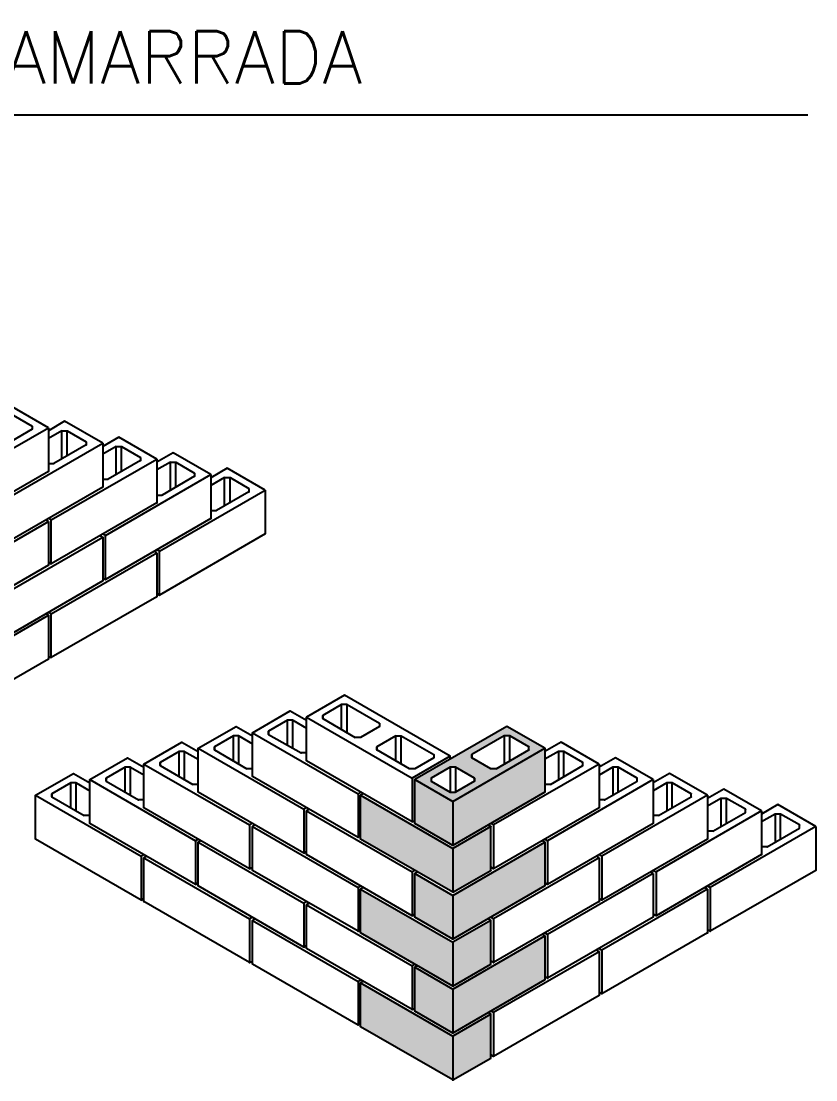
# Model space of a CAD drawing. Extents: x -14651 to 4582, y -13717 to -1290.
# Drawn here: x -14404.5 to -14100.9, y -1696 to -1291.5 of the extents above; entities that cross this region are included whole.
import ezdxf

# ---------------------------------------------------------------- set-up
doc = ezdxf.new("R2010")
doc.units = 0
doc.header["$LTSCALE"] = 25
for name, color, linetype in [('248', 100, 'Continuous'), ('BLOCOS', 2, 'Continuous'), ('Pena_4', 4, 'Continuous'), ('TEXTO', 3, 'Continuous')]:
    doc.layers.add(name, color=color, linetype=linetype)
doc.styles.add('Texto3', font='romans.shx', dxfattribs={"height": 20})

# ---------------------------------------------------------------- blocks, each defined once
blk = doc.blocks.new('A$C6FBD5A6D')
at = {"layer": 'BLOCOS', "color": 0}
for p, q in [((256.81, 216.38), (256.81, 216.38)), ((262.03, 215.19), (262.03, 215.19)), ((277.53, 210.44), (277.53, 210.44)), ((282.75, 209.26), (282.75, 209.26)), ((298.26, 204.43), (298.26, 204.43)), ((303.48, 203.24), (303.48, 203.24)), ((318.91, 198.5), (318.91, 198.5)), ((324.13, 197.31), (324.13, 197.31)), ((256.81, 180.54), (256.81, 180.54)), ((298.18, 168.59), (298.18, 168.59)), ((256.81, 144.7), (256.81, 144.7))]:
    blk.add_line(p, q, dxfattribs=at)
for points in [[(256.81, 216.38), (242.33, 224.76), (242.33, 224.76), (236.08, 221.12), (236.08, 221.12)], [(243.36, 211.63), (243.36, 221.2), (243.36, 221.2), (250.56, 217.01)], [(277.53, 210.44), (262.98, 218.83), (262.98, 218.83), (256.81, 215.19), (256.81, 215.19)], [(262.9, 218.83), (263.06, 218.83), (263.06, 218.83)], [(250.56, 215.82), (238.13, 208.62), (238.13, 208.62)], [(250.48, 217.01), (250.63, 217.01), (250.63, 217.01)], [(250.48, 215.82), (250.63, 215.82), (250.63, 215.82)], [(250.56, 217.01), (250.56, 217.01)], [(250.56, 217.01), (250.56, 215.82), (250.56, 215.82)], [(256.73, 216.38), (256.88, 216.38), (256.88, 216.38)], [(261.95, 215.19), (256.81, 212.26), (256.81, 212.26)], [(261.87, 215.19), (264.08, 215.19)], [(261.95, 204.43), (261.95, 204.43), (261.95, 215.19), (261.95, 215.19)], [(264, 205.62), (264, 215.19), (264, 215.19), (271.28, 211)], [(264.08, 215.19), (264.08, 215.19)], [(271.2, 211), (271.36, 211), (271.36, 211)], [(271.28, 211), (271.28, 211)], [(271.28, 211), (271.28, 209.81), (271.28, 209.81)], [(277.45, 210.44), (277.61, 210.44), (277.61, 210.44)], [(298.26, 204.43), (283.7, 212.82), (283.7, 212.82), (277.53, 209.26), (277.53, 209.26)], [(283.63, 212.82), (283.78, 212.82), (283.78, 212.82)], [(271.28, 209.81), (258.86, 202.69), (258.86, 202.69)], [(271.2, 209.81), (271.36, 209.81), (271.36, 209.81)], [(282.68, 209.26), (277.53, 206.25), (277.53, 206.25)], [(282.6, 209.26), (284.81, 209.26)], [(282.68, 198.42), (282.68, 198.42), (282.68, 209.26), (282.68, 209.26)], [(284.73, 199.61), (284.73, 209.26), (284.73, 209.26), (292.01, 205.06)], [(284.81, 209.26), (284.81, 209.26)], [(318.91, 198.5), (304.43, 206.8), (304.43, 206.8), (298.26, 203.24), (298.26, 203.24)], [(304.35, 206.8), (304.51, 206.8), (304.51, 206.8)], [(256.81, 202.69), (258.94, 202.69)], [(256.88, 202.69), (256.88, 202.69)], [(258.94, 202.69), (258.94, 202.69)], [(292.01, 203.88), (279.59, 196.68), (279.59, 196.68)], [(291.93, 205.06), (292.09, 205.06), (292.09, 205.06)], [(291.93, 203.88), (292.09, 203.88), (292.09, 203.88)], [(292.01, 205.06), (292.01, 205.06)], [(292.01, 205.06), (292.01, 203.88), (292.01, 203.88)], [(298.18, 204.43), (298.34, 204.43), (298.34, 204.43)], [(303.4, 203.24), (298.26, 200.24), (298.26, 200.24)], [(303.32, 203.24), (305.54, 203.24)], [(303.4, 192.49), (303.4, 192.49), (303.4, 203.24), (303.4, 203.24)], [(305.46, 193.67), (305.46, 203.24), (305.46, 203.24), (312.66, 199.05)], [(305.54, 203.24), (305.54, 203.24)], [(256.73, 199.68), (256.88, 199.68), (256.88, 199.68)], [(312.58, 199.05), (312.74, 199.05), (312.74, 199.05)], [(312.66, 199.05), (312.66, 199.05)], [(312.66, 199.05), (312.66, 197.87), (312.66, 197.87)], [(318.83, 198.5), (318.99, 198.5), (318.99, 198.5)], [(339.64, 192.49), (325.08, 200.87), (325.08, 200.87), (318.91, 197.23), (318.91, 197.23)], [(325, 200.87), (325.16, 200.87), (325.16, 200.87)], [(277.53, 196.68), (279.67, 196.68)], [(277.61, 196.68), (277.61, 196.68)], [(279.67, 196.68), (279.67, 196.68)], [(312.66, 197.87), (300.24, 190.67), (300.24, 190.67)], [(312.58, 197.87), (312.74, 197.87), (312.74, 197.87)], [(324.05, 197.31), (318.91, 194.3), (318.91, 194.3)], [(323.97, 197.31), (326.27, 197.31)], [(324.05, 186.47), (324.05, 186.47), (324.05, 197.31), (324.05, 197.31)], [(326.19, 187.74), (326.19, 197.31), (326.19, 197.31), (333.39, 193.12)], [(326.27, 197.31), (326.27, 197.31)], [(277.45, 193.67), (277.61, 193.67), (277.61, 193.67)], [(298.26, 190.67), (300.32, 190.67)], [(300.32, 190.67), (300.32, 190.67)], [(333.39, 191.93), (320.97, 184.73), (320.97, 184.73)], [(333.31, 193.12), (333.47, 193.12), (333.47, 193.12)], [(333.31, 191.93), (333.47, 191.93), (333.47, 191.93)], [(333.39, 193.12), (333.39, 193.12)], [(333.39, 193.12), (333.39, 191.93), (333.39, 191.93)], [(339.56, 192.49), (339.64, 192.49), (339.64, 192.49)], [(298.18, 187.74), (298.34, 187.74), (298.34, 187.74)], [(318.91, 184.73), (321.05, 184.73)], [(318.99, 184.73), (318.99, 184.73)], [(321.05, 184.73), (321.05, 184.73)], [(256.81, 180.54), (255.78, 181.17), (255.78, 181.17)], [(256.73, 180.54), (256.88, 180.54), (256.88, 180.54)], [(257.83, 181.17), (256.81, 181.73), (256.81, 181.73)], [(257.75, 181.17), (257.91, 181.17), (257.91, 181.17)], [(318.83, 181.73), (318.99, 181.73), (318.99, 181.73)], [(276.5, 175.16), (277.53, 174.53), (277.53, 174.53), (277.53, 157.83), (277.53, 157.83), (237.11, 134.49), (237.11, 134.49), (237.11, 151.27), (237.11, 151.27), (277.53, 174.53)], [(277.45, 174.53), (277.61, 174.53), (277.61, 174.53)], [(278.56, 175.16), (277.53, 175.71), (277.53, 175.71)], [(278.48, 175.16), (278.64, 175.16), (278.64, 175.16)], [(339.56, 175.79), (339.64, 175.79), (339.64, 175.79)], [(298.18, 168.59), (297.23, 169.15), (297.23, 169.15)], [(298.1, 168.59), (298.26, 168.59), (298.26, 168.59)], [(299.21, 169.15), (298.26, 169.7), (298.26, 169.7)], [(299.13, 169.15), (299.29, 169.15), (299.29, 169.15)], [(256.73, 163.85), (256.88, 163.85), (256.88, 163.85)], [(256.81, 164.95), (257.83, 164.4)], [(257.75, 164.4), (257.91, 164.4), (257.91, 164.4)], [(277.45, 157.83), (277.61, 157.83), (277.61, 157.83)], [(277.53, 158.94), (278.56, 158.39)], [(278.48, 158.39), (278.64, 158.39), (278.64, 158.39)], [(298.1, 151.82), (298.26, 151.82), (298.26, 151.82)], [(298.18, 153.01), (299.21, 152.45)], [(299.13, 152.45), (299.29, 152.45), (299.29, 152.45)], [(257.83, 145.25), (256.88, 145.89), (256.88, 145.89)], [(256.81, 144.7), (255.78, 145.25), (255.78, 145.25)], [(256.73, 144.7), (256.88, 144.7), (256.88, 144.7)], [(257.75, 145.25), (257.91, 145.25), (257.91, 145.25)], [(256.73, 127.93), (256.88, 127.93), (256.88, 127.93)], [(256.81, 129.11), (257.83, 128.56)], [(257.75, 128.56), (257.91, 128.56), (257.91, 128.56)]]:
    blk.add_lwpolyline(points, dxfattribs=at)
for points in [[(256.81, 216.38), (256.81, 199.68), (256.81, 199.68), (216.38, 176.35), (216.38, 176.35), (216.38, 193.12), (216.38, 193.12)], [(277.53, 210.44), (277.53, 193.67), (277.53, 193.67), (237.11, 170.41), (237.11, 170.41), (237.11, 187.11), (237.11, 187.11)], [(298.26, 204.43), (298.26, 187.74), (298.26, 187.74), (257.83, 164.4), (257.83, 164.4), (257.83, 181.17), (257.83, 181.17)], [(318.91, 198.5), (318.91, 181.73), (318.91, 181.73), (278.56, 158.39), (278.56, 158.39), (278.56, 175.16), (278.56, 175.16)], [(339.64, 192.49), (339.64, 175.79), (299.21, 152.45), (299.21, 152.45), (299.21, 169.15), (299.21, 169.15)], [(256.81, 180.54), (256.81, 163.85), (256.81, 163.85), (216.46, 140.51), (216.46, 140.51), (216.46, 157.28), (216.46, 157.28)], [(298.18, 168.59), (298.18, 151.82), (298.18, 151.82), (257.83, 128.56), (257.83, 128.56), (257.83, 145.25), (257.83, 145.25)], [(256.81, 144.7), (256.81, 127.93), (256.81, 127.93), (216.38, 104.59), (216.38, 104.59), (216.38, 121.36), (216.38, 121.36)]]:
    blk.add_lwpolyline(points, close=True, dxfattribs=at)
blk = doc.blocks.new('A$C68081D92')
at = {"layer": '248'}
h = blk.add_hatch(color=256, dxfattribs=at)
h.paths.add_polyline_path([(194.65, 109.95), (194.65, 126.71), (159.41, 106.35), (159.41, 89.6)])
h.paths.add_polyline_path([(159.41, 106.35), (144.95, 114.73), (144.95, 114.67), (144.95, 97.98), (159.41, 89.6), (159.41, 89.66)])
h.paths.add_polyline_path([(194.65, 126.71), (180.13, 135.02), (144.95, 114.73), (159.41, 106.35)])
h.paths.add_polyline_path([(166.67, 123.11), (166.67, 124.29), (179.08, 131.48), (181.19, 131.48), (188.45, 127.26), (188.45, 126.09), (175.97, 118.89), (173.93, 118.89)], flags=16)
h.paths.add_polyline_path([(167.72, 115.35), (167.72, 115.29), (167.72, 114.11), (160.46, 109.95), (158.41, 109.95), (151.15, 114.11), (151.15, 115.35), (158.41, 119.51), (160.46, 119.51)], flags=16)
h = blk.add_hatch(color=256, dxfattribs=at)
h.paths.add_polyline_path([(173.93, 96.8), (159.41, 88.42), (159.41, 71.67), (173.93, 80.04), (173.93, 80.11)])
h.paths.add_polyline_path([(159.41, 88.42), (124.22, 108.77), (124.22, 108.71), (124.22, 92.02), (159.41, 71.67)])
h = blk.add_hatch(color=256, dxfattribs=at)
h.paths.add_polyline_path([(194.65, 74.09), (194.65, 90.84), (159.41, 70.49), (159.41, 53.74)])
h.paths.add_polyline_path([(159.41, 70.49), (144.95, 78.87), (144.95, 78.8), (144.95, 62.11), (159.41, 53.74)])
h = blk.add_hatch(color=256, dxfattribs=at)
h.paths.add_polyline_path([(173.93, 60.93), (159.41, 52.56), (159.41, 35.8), (173.93, 44.18)])
h.paths.add_polyline_path([(159.41, 52.56), (124.22, 72.91), (124.22, 72.85), (124.22, 56.16), (159.41, 35.8), (159.41, 35.86)])
h = blk.add_hatch(color=256, dxfattribs=at)
h.paths.add_polyline_path([(159.41, 34.62), (159.41, 17.87), (194.65, 38.22), (194.65, 54.98)])
h.paths.add_polyline_path([(159.41, 34.62), (144.95, 43), (144.95, 26.25), (159.41, 17.87)])
h = blk.add_hatch(color=256, dxfattribs=at)
h.paths.add_polyline_path([(173.93, 25.07), (159.41, 16.69), (159.41, 0), (173.93, 8.31)])
h.paths.add_polyline_path([(159.41, 16.69), (124.22, 37.04), (124.22, 36.98), (124.22, 20.29), (159.41, 0)])
at = {"layer": 'BLOCOS', "color": 0}
for points in [[(118.02, 147), (103.56, 138.62), (103.56, 138.62), (103.56, 138.62)], [(117.77, 147), (118.33, 147), (118.33, 147), (118.33, 147)], [(158.41, 122.49), (158.41, 123.67), (158.41, 123.67), (118.02, 147), (118.02, 147), (118.02, 147)], [(116.96, 143.4), (109.77, 139.24), (109.77, 139.24), (109.77, 138.06), (109.77, 138.06), (122.18, 130.86), (122.18, 130.86), (122.18, 130.86)], [(116.96, 143.46), (116.96, 143.4), (116.96, 143.4), (116.96, 143.4)], [(116.96, 133.84), (116.96, 143.4), (116.96, 143.4), (116.96, 143.4)], [(119.07, 132.66), (119.07, 143.4), (119.07, 143.4), (116.96, 143.4), (116.96, 143.4), (116.96, 143.4)], [(119.07, 143.46), (119.07, 143.4), (119.07, 143.4), (119.07, 143.4)], [(119.07, 143.4), (131.48, 136.26), (131.48, 136.26), (131.48, 136.26)], [(82.84, 132.66), (97.29, 141.04), (97.29, 141.04), (103.56, 137.44), (103.56, 137.44), (103.56, 137.44)], [(97.29, 141.04), (97.29, 140.98), (97.29, 140.98), (97.29, 140.98)], [(103.56, 138.68), (103.56, 138.62), (103.56, 138.62), (103.56, 138.62)], [(158.41, 123.67), (143.89, 115.35), (143.89, 115.35), (143.89, 98.6), (143.89, 98.6), (103.56, 121.87), (103.56, 121.87), (103.56, 138.62), (103.56, 138.62), (143.89, 115.35), (143.89, 115.35), (143.89, 115.35)], [(109.77, 138.06), (109.77, 139.24), (109.77, 139.24), (109.77, 139.24)], [(109.77, 139.24), (109.77, 139.18), (109.77, 139.18), (109.77, 139.18)], [(109.77, 138.06), (109.77, 138), (109.77, 138), (109.77, 138)], [(62.11, 126.71), (76.63, 135.02), (76.63, 135.02), (82.84, 131.42), (82.84, 131.42), (82.84, 131.42)], [(76.63, 135.08), (76.63, 135.02), (76.63, 135.02), (76.63, 135.02)], [(96.3, 137.44), (89.04, 133.22), (89.04, 133.22), (89.04, 132.04), (89.04, 132.04), (101.45, 124.91), (101.45, 124.91), (101.45, 124.91)], [(96.3, 127.89), (96.3, 137.44), (96.3, 137.44), (96.3, 137.44)], [(98.35, 126.64), (98.35, 137.44), (98.35, 137.44), (96.3, 137.44), (96.3, 137.44), (96.3, 137.44)], [(96.3, 137.44), (96.3, 137.38), (96.3, 137.38), (96.3, 137.38)], [(98.35, 137.44), (103.56, 134.4), (103.56, 134.4), (103.56, 134.4)], [(98.35, 137.44), (98.35, 137.38), (98.35, 137.38), (98.35, 137.38)], [(131.48, 135.02), (124.22, 130.86), (124.22, 130.86), (122.18, 130.86), (122.18, 130.86), (122.18, 130.86)], [(131.48, 136.26), (131.48, 135.02), (131.48, 135.02), (131.48, 135.02)], [(131.48, 136.26), (131.48, 135.02), (131.48, 135.02), (131.48, 135.02)], [(131.48, 136.26), (131.48, 136.2), (131.48, 136.2), (131.48, 136.2)], [(131.48, 135.08), (131.48, 135.02), (131.48, 135.02), (131.48, 135.02)], [(159.41, 106.35), (194.65, 126.71), (194.65, 126.71), (180.13, 135.02), (180.13, 135.02), (144.95, 114.73), (144.95, 114.73), (144.95, 114.73)], [(180.13, 135.08), (180.13, 135.02), (180.13, 135.02), (180.13, 135.02)], [(75.58, 131.48), (68.32, 127.26), (68.32, 127.26), (68.32, 126.09), (68.32, 126.09), (80.73, 118.89), (80.73, 118.89), (80.73, 118.89)], [(75.58, 121.87), (75.58, 131.48), (75.58, 131.48), (75.58, 131.48)], [(77.62, 120.69), (77.62, 131.48), (77.62, 131.48), (75.58, 131.48), (75.58, 131.48), (75.58, 131.48)], [(75.58, 131.48), (75.58, 131.42), (75.58, 131.42), (75.58, 131.42)], [(77.62, 131.48), (82.84, 128.44), (82.84, 128.44), (82.84, 128.44)], [(77.62, 131.48), (77.62, 131.42), (77.62, 131.42), (77.62, 131.42)], [(82.84, 115.91), (82.84, 132.66), (82.84, 132.66), (123.23, 109.33), (123.23, 109.33), (123.23, 92.58), (123.23, 92.58), (82.84, 115.91), (82.84, 115.91), (82.84, 115.91)], [(82.84, 132.66), (82.84, 132.6), (82.84, 132.6), (82.84, 132.6)], [(89.04, 133.28), (89.04, 133.22), (89.04, 133.22), (89.04, 133.22)], [(89.04, 132.04), (89.04, 133.22), (89.04, 133.22), (89.04, 133.22)], [(89.04, 132.1), (89.04, 132.04), (89.04, 132.04), (89.04, 132.04)], [(122.18, 130.86), (122.18, 130.8), (122.18, 130.8), (122.18, 130.8)], [(124.22, 130.86), (124.22, 130.8), (124.22, 130.8), (124.22, 130.8)], [(137.69, 131.48), (130.43, 127.26), (130.43, 127.26), (130.43, 126.09), (130.43, 126.09), (130.43, 126.09)], [(137.69, 121.87), (137.69, 131.48), (137.69, 131.48), (137.69, 131.48)], [(137.69, 131.48), (139.74, 131.48), (139.74, 131.48), (139.74, 131.48)], [(137.69, 131.48), (137.69, 131.42), (137.69, 131.42), (137.69, 131.42)], [(139.74, 120.69), (139.74, 131.48), (139.74, 131.48), (152.21, 124.29), (152.21, 124.29), (152.21, 123.11), (152.21, 123.11), (152.21, 123.11)], [(139.74, 131.48), (139.74, 131.42), (139.74, 131.42), (139.74, 131.42)], [(179.08, 131.48), (166.67, 124.29), (166.67, 124.29), (166.67, 123.11), (166.67, 123.11), (166.67, 123.11)], [(181.19, 121.87), (181.19, 131.48), (181.19, 131.48), (179.08, 131.48), (179.08, 131.48), (179.08, 120.69), (179.08, 120.69), (179.08, 120.69)], [(179.08, 131.48), (179.08, 131.42), (179.08, 131.42), (179.08, 131.42)], [(188.45, 126.09), (188.45, 127.26), (188.45, 127.26), (181.19, 131.48), (181.19, 131.48), (181.19, 131.48)], [(181.19, 131.48), (181.19, 131.42), (181.19, 131.42), (181.19, 131.42)], [(41.39, 120.69), (55.91, 129.06), (55.91, 129.06), (62.11, 125.47), (62.11, 125.47), (62.11, 125.47)], [(54.85, 125.47), (47.65, 121.31), (47.65, 121.31), (47.65, 120.13), (47.65, 120.13), (60.06, 112.93), (60.06, 112.93), (60.06, 112.93)], [(54.85, 125.53), (54.85, 125.47), (54.85, 125.47), (54.85, 125.47)], [(54.85, 115.91), (54.85, 125.47), (54.85, 125.47), (54.85, 125.47)], [(56.96, 114.73), (56.96, 125.47), (56.96, 125.47), (54.85, 125.47), (54.85, 125.47), (54.85, 125.47)], [(55.91, 129.13), (55.91, 129.06), (55.91, 129.06), (55.91, 129.06)], [(56.96, 125.53), (56.96, 125.47), (56.96, 125.47), (56.96, 125.47)], [(56.96, 125.47), (62.11, 122.49), (62.11, 122.49), (62.11, 122.49)], [(62.11, 109.95), (62.11, 126.71), (62.11, 126.71), (102.51, 103.38), (102.51, 103.38), (102.51, 86.62), (102.51, 86.62), (62.11, 109.95), (62.11, 109.95), (62.11, 109.95)], [(62.11, 126.71), (62.11, 126.64), (62.11, 126.64), (62.11, 126.64)], [(68.32, 127.33), (68.32, 127.26), (68.32, 127.26), (68.32, 127.26)], [(68.32, 126.09), (68.32, 127.26), (68.32, 127.26), (68.32, 127.26)], [(68.32, 126.09), (68.32, 126.02), (68.32, 126.02), (68.32, 126.02)], [(130.43, 127.33), (130.43, 127.26), (130.43, 127.26), (130.43, 127.26)], [(152.21, 123.11), (144.95, 118.89), (144.95, 118.89), (142.9, 118.89), (142.9, 118.89), (130.43, 126.09), (130.43, 126.09), (130.43, 127.26), (130.43, 127.26), (130.43, 127.26)], [(130.43, 126.09), (130.43, 126.02), (130.43, 126.02), (130.43, 126.02)], [(194.65, 126.71), (194.65, 109.95), (194.65, 109.95), (159.41, 89.6), (159.41, 89.6), (159.41, 89.6)], [(175.97, 118.89), (188.45, 126.09), (188.45, 126.09), (188.45, 127.26), (188.45, 127.26), (188.45, 127.26)], [(188.45, 127.33), (188.45, 127.26), (188.45, 127.26), (188.45, 127.26)], [(188.45, 126.09), (188.45, 126.02), (188.45, 126.02), (188.45, 126.02)], [(215.31, 120.69), (200.86, 129.06), (200.86, 129.06), (194.65, 125.47), (194.65, 125.47), (194.65, 125.47)], [(194.65, 126.71), (194.65, 126.64), (194.65, 126.64), (194.65, 126.64)], [(199.8, 125.47), (194.65, 122.49), (194.65, 122.49), (194.65, 122.49)], [(201.91, 115.91), (201.91, 125.47), (201.91, 125.47), (199.8, 125.47), (199.8, 125.47), (199.8, 114.73), (199.8, 114.73), (199.8, 114.73)], [(209.11, 120.13), (209.11, 121.31), (209.11, 121.31), (201.91, 125.47), (201.91, 125.47), (201.91, 125.47)], [(20.72, 114.73), (35.18, 123.11), (35.18, 123.11), (41.39, 119.51), (41.39, 119.51), (41.39, 119.51)], [(35.18, 123.11), (35.18, 123.05), (35.18, 123.05), (35.18, 123.05)], [(103.56, 124.91), (101.45, 124.91), (101.45, 124.91), (101.45, 124.91)], [(101.45, 124.91), (101.45, 124.84), (101.45, 124.84), (101.45, 124.84)], [(103.56, 121.93), (103.56, 121.87), (103.56, 121.87), (103.56, 121.87)], [(152.21, 124.35), (152.21, 124.29), (152.21, 124.29), (152.21, 124.29)], [(152.21, 124.29), (152.21, 123.11), (152.21, 123.11), (152.21, 123.11)], [(152.21, 123.11), (152.21, 123.05), (152.21, 123.05), (152.21, 123.05)], [(158.41, 123.73), (158.41, 123.67), (158.41, 123.67), (158.41, 123.67)], [(166.67, 123.11), (166.67, 124.29), (166.67, 124.29), (166.67, 124.29)], [(173.93, 118.89), (166.67, 123.11), (166.67, 123.11), (166.67, 123.11)], [(166.67, 123.11), (166.67, 123.05), (166.67, 123.05), (166.67, 123.05)], [(236.04, 114.73), (221.58, 123.11), (221.58, 123.11), (215.31, 119.51), (215.31, 119.51), (215.31, 119.51)], [(34.19, 119.51), (26.93, 115.35), (26.93, 115.35), (26.93, 114.11), (26.93, 114.11), (39.34, 106.97), (39.34, 106.97), (39.34, 106.97)], [(34.19, 109.95), (34.19, 119.51), (34.19, 119.51), (34.19, 119.51)], [(36.24, 108.71), (36.24, 119.51), (36.24, 119.51), (34.19, 119.51), (34.19, 119.51), (34.19, 119.51)], [(34.19, 119.51), (34.19, 119.45), (34.19, 119.45), (34.19, 119.45)], [(36.24, 119.51), (41.39, 116.53), (41.39, 116.53), (41.39, 116.53)], [(36.24, 119.51), (36.24, 119.45), (36.24, 119.45), (36.24, 119.45)], [(41.39, 120.75), (41.39, 120.69), (41.39, 120.69), (41.39, 120.69)], [(41.39, 104), (41.39, 120.69), (41.39, 120.69), (81.78, 97.42), (81.78, 97.42), (81.78, 80.67), (81.78, 80.67), (41.39, 104), (41.39, 104), (41.39, 104)], [(47.65, 120.13), (47.65, 121.31), (47.65, 121.31), (47.65, 121.31)], [(47.65, 121.31), (47.65, 121.25), (47.65, 121.25), (47.65, 121.25)], [(47.65, 120.13), (47.65, 120.07), (47.65, 120.07), (47.65, 120.07)], [(80.73, 118.95), (80.73, 118.89), (80.73, 118.89), (80.73, 118.89)], [(82.84, 118.89), (80.73, 118.89), (80.73, 118.89), (80.73, 118.89)], [(142.9, 118.95), (142.9, 118.89), (142.9, 118.89), (142.9, 118.89)], [(144.95, 118.95), (144.95, 118.89), (144.95, 118.89), (144.95, 118.89)], [(158.41, 119.51), (151.15, 115.35), (151.15, 115.35), (151.15, 114.11), (151.15, 114.11), (151.15, 114.11)], [(160.46, 119.51), (158.41, 119.51), (158.41, 119.51), (158.41, 109.95), (158.41, 109.95), (158.41, 109.95)], [(167.72, 114.11), (167.72, 115.35), (167.72, 115.35), (160.46, 119.51), (160.46, 119.51), (160.46, 109.95), (160.46, 109.95), (160.46, 109.95)], [(175.97, 118.89), (173.93, 118.89), (173.93, 118.89), (173.93, 118.89)], [(215.31, 120.69), (215.31, 104), (215.31, 104), (174.98, 80.67), (174.98, 80.67), (174.98, 80.67)], [(215.31, 120.69), (174.98, 97.42), (174.98, 97.42), (174.98, 97.42)], [(175.97, 118.95), (175.97, 118.89), (175.97, 118.89), (175.97, 118.89)], [(196.7, 112.93), (209.11, 120.13), (209.11, 120.13), (209.11, 121.31), (209.11, 121.31), (209.11, 121.31)], [(220.53, 119.51), (215.31, 116.47), (215.31, 116.47), (215.31, 116.47)], [(222.57, 109.95), (222.57, 119.51), (222.57, 119.51), (220.53, 119.51), (220.53, 119.51), (220.53, 108.71), (220.53, 108.71), (220.53, 108.71)], [(220.53, 119.51), (220.53, 119.45), (220.53, 119.45), (220.53, 119.45)], [(229.83, 114.11), (229.83, 115.35), (229.83, 115.35), (222.57, 119.51), (222.57, 119.51), (222.57, 119.51)], [(222.57, 119.51), (222.57, 119.45), (222.57, 119.45), (222.57, 119.45)], [(0, 108.77), (14.52, 117.09), (14.52, 117.09), (20.72, 113.49), (20.72, 113.49), (20.72, 113.49)], [(13.46, 113.55), (6.21, 109.33), (6.21, 109.33), (6.21, 108.15), (6.21, 108.15), (18.62, 100.96), (18.62, 100.96), (18.62, 100.96)], [(13.46, 103.93), (13.46, 113.55), (13.46, 113.55), (13.46, 113.55)], [(15.51, 102.76), (15.51, 113.55), (15.51, 113.55), (13.46, 113.55), (13.46, 113.55), (13.46, 113.55)], [(13.46, 113.55), (13.46, 113.49), (13.46, 113.49), (13.46, 113.49)], [(15.51, 113.55), (20.72, 110.51), (20.72, 110.51), (20.72, 110.51)], [(15.51, 113.55), (15.51, 113.49), (15.51, 113.49), (15.51, 113.49)], [(62.11, 92.02), (61.06, 91.4), (61.06, 91.4), (61.06, 74.71), (61.06, 74.71), (20.72, 97.98), (20.72, 97.98), (20.72, 114.73), (20.72, 114.73), (61.06, 91.4), (61.06, 91.4), (61.06, 91.4)], [(20.72, 114.73), (20.72, 114.67), (20.72, 114.67), (20.72, 114.67)], [(26.93, 114.11), (26.93, 115.35), (26.93, 115.35), (26.93, 115.35)], [(26.93, 115.35), (26.93, 115.29), (26.93, 115.29), (26.93, 115.29)], [(26.93, 114.17), (26.93, 114.11), (26.93, 114.11), (26.93, 114.11)], [(82.84, 115.97), (82.84, 115.91), (82.84, 115.91), (82.84, 115.91)], [(143.89, 115.35), (143.89, 115.29), (143.89, 115.29), (143.89, 115.29)], [(144.95, 97.98), (144.95, 114.73), (144.95, 114.73), (159.41, 106.35), (159.41, 106.35), (159.41, 89.6), (159.41, 89.6), (144.95, 97.98), (144.95, 97.98), (144.95, 97.98)], [(144.95, 114.73), (144.95, 114.67), (144.95, 114.67), (144.95, 114.67)], [(151.15, 114.11), (158.41, 109.95), (158.41, 109.95), (160.46, 109.95), (160.46, 109.95), (160.46, 109.95)], [(167.72, 114.11), (160.46, 109.95), (160.46, 109.95), (160.46, 109.95)], [(167.72, 115.35), (167.72, 114.11), (167.72, 114.11), (167.72, 114.11)], [(167.72, 115.35), (167.72, 115.29), (167.72, 115.29), (167.72, 115.29)], [(167.72, 114.17), (167.72, 114.11), (167.72, 114.11), (167.72, 114.11)], [(236.04, 114.73), (236.04, 97.98), (236.04, 97.98), (195.64, 74.71), (195.64, 74.71), (195.64, 74.71)], [(236.04, 114.73), (195.64, 91.4), (195.64, 91.4), (195.64, 91.4)], [(217.42, 106.97), (229.83, 114.11), (229.83, 114.11), (229.83, 115.35), (229.83, 115.35), (229.83, 115.35)], [(229.83, 115.35), (229.83, 115.29), (229.83, 115.29), (229.83, 115.29)], [(229.83, 114.17), (229.83, 114.11), (229.83, 114.11), (229.83, 114.11)], [(256.76, 108.77), (242.24, 117.09), (242.24, 117.09), (236.04, 113.49), (236.04, 113.49), (236.04, 113.49)], [(236.04, 114.73), (236.04, 114.67), (236.04, 114.67), (236.04, 114.67)], [(241.25, 113.55), (236.04, 110.51), (236.04, 110.51), (236.04, 110.51)], [(243.3, 103.93), (243.3, 113.55), (243.3, 113.55), (241.25, 113.55), (241.25, 113.55), (241.25, 102.76), (241.25, 102.76), (241.25, 102.76)], [(241.25, 113.55), (241.25, 113.49), (241.25, 113.49), (241.25, 113.49)], [(250.56, 108.15), (250.56, 109.33), (250.56, 109.33), (243.3, 113.55), (243.3, 113.55), (243.3, 113.55)], [(243.3, 113.55), (243.3, 113.49), (243.3, 113.49), (243.3, 113.49)], [(6.21, 109.39), (6.21, 109.33), (6.21, 109.33), (6.21, 109.33)], [(6.21, 108.15), (6.21, 109.33), (6.21, 109.33), (6.21, 109.33)], [(62.11, 112.93), (60.06, 112.93), (60.06, 112.93), (60.06, 112.93)], [(60.06, 112.93), (60.06, 112.87), (60.06, 112.87), (60.06, 112.87)], [(62.11, 109.95), (62.11, 109.89), (62.11, 109.89), (62.11, 109.89)], [(124.22, 109.95), (123.23, 109.33), (123.23, 109.33), (123.23, 109.33)], [(123.23, 109.39), (123.23, 109.33), (123.23, 109.33), (123.23, 109.33)], [(125.22, 109.33), (124.22, 108.77), (124.22, 108.77), (124.22, 108.77)], [(196.7, 112.93), (194.65, 112.93), (194.65, 112.93), (194.65, 112.93)], [(194.65, 109.95), (194.65, 109.89), (194.65, 109.89), (194.65, 109.89)], [(196.7, 112.93), (196.7, 112.87), (196.7, 112.87), (196.7, 112.87)], [(238.09, 100.96), (250.56, 108.15), (250.56, 108.15), (250.56, 109.33), (250.56, 109.33), (250.56, 109.33)], [(250.56, 109.39), (250.56, 109.33), (250.56, 109.33), (250.56, 109.33)], [(277.43, 102.76), (262.97, 111.13), (262.97, 111.13), (256.76, 107.53), (256.76, 107.53), (256.76, 107.53)], [(41.39, 86), (40.39, 85.44), (40.39, 85.44), (40.39, 68.69), (40.39, 68.69), (0, 92.02), (0, 92.02), (0, 108.77), (0, 108.77), (40.39, 85.44), (40.39, 85.44), (40.39, 85.44)], [(6.21, 108.15), (6.21, 108.09), (6.21, 108.09), (6.21, 108.09)], [(41.39, 106.97), (39.34, 106.97), (39.34, 106.97), (39.34, 106.97)], [(39.34, 106.97), (39.34, 106.91), (39.34, 106.91), (39.34, 106.91)], [(173.93, 96.8), (159.41, 88.42), (159.41, 88.42), (159.41, 71.67), (159.41, 71.67), (124.22, 92.02), (124.22, 92.02), (124.22, 108.77), (124.22, 108.77), (159.41, 88.42), (159.41, 88.42), (159.41, 88.42)], [(124.22, 108.77), (124.22, 108.71), (124.22, 108.71), (124.22, 108.71)], [(217.42, 106.97), (215.31, 106.97), (215.31, 106.97), (215.31, 106.97)], [(256.76, 108.77), (256.76, 92.02), (256.76, 92.02), (216.37, 68.69), (216.37, 68.69), (216.37, 68.69)], [(256.76, 108.77), (216.37, 85.44), (216.37, 85.44), (216.37, 85.44)], [(217.42, 106.97), (217.42, 106.91), (217.42, 106.91), (217.42, 106.91)], [(250.56, 108.15), (250.56, 108.09), (250.56, 108.09), (250.56, 108.09)], [(256.76, 108.77), (256.76, 108.71), (256.76, 108.71), (256.76, 108.71)], [(261.91, 107.53), (256.76, 104.55), (256.76, 104.55), (256.76, 104.55)], [(264.02, 97.98), (264.02, 107.53), (264.02, 107.53), (261.91, 107.53), (261.91, 107.53), (261.91, 96.8), (261.91, 96.8), (261.91, 96.8)], [(271.22, 102.2), (271.22, 103.38), (271.22, 103.38), (264.02, 107.53), (264.02, 107.53), (264.02, 107.53)], [(41.39, 104), (41.39, 103.93), (41.39, 103.93), (41.39, 103.93)], [(103.5, 103.93), (102.51, 103.38), (102.51, 103.38), (102.51, 103.38)], [(102.51, 103.38), (102.51, 103.31), (102.51, 103.31), (102.51, 103.31)], [(104.55, 103.38), (103.56, 102.76), (103.56, 102.76), (103.56, 102.76)], [(103.56, 102.82), (103.56, 102.76), (103.56, 102.76), (103.56, 102.76)], [(103.56, 86.06), (103.56, 102.76), (103.56, 102.76), (143.89, 79.49), (143.89, 79.49), (143.89, 62.73), (143.89, 62.73), (103.56, 86.06), (103.56, 86.06), (103.56, 86.06)], [(215.31, 104), (215.31, 103.93), (215.31, 103.93), (215.31, 103.93)], [(277.43, 102.76), (277.43, 86.06), (277.43, 86.06), (237.09, 62.73), (237.09, 62.73), (237.09, 62.73)], [(277.43, 102.76), (237.09, 79.49), (237.09, 79.49), (237.09, 79.49)], [(258.81, 95), (271.22, 102.2), (271.22, 102.2), (271.22, 103.38), (271.22, 103.38), (271.22, 103.38)], [(271.22, 103.38), (271.22, 103.31), (271.22, 103.31), (271.22, 103.31)], [(271.22, 102.2), (271.22, 102.13), (271.22, 102.13), (271.22, 102.13)], [(298.15, 96.8), (283.69, 105.17), (283.69, 105.17), (277.43, 101.58), (277.43, 101.58), (277.43, 101.58)], [(277.43, 102.82), (277.43, 102.76), (277.43, 102.76), (277.43, 102.76)], [(282.64, 101.58), (277.43, 98.54), (277.43, 98.54), (277.43, 98.54)], [(284.69, 92.02), (284.69, 101.58), (284.69, 101.58), (282.64, 101.58), (282.64, 101.58), (282.64, 90.78), (282.64, 90.78), (282.64, 90.78)], [(282.64, 101.58), (282.64, 101.51), (282.64, 101.51), (282.64, 101.51)], [(283.69, 105.17), (283.69, 105.11), (283.69, 105.11), (283.69, 105.11)], [(291.95, 96.18), (291.95, 97.42), (291.95, 97.42), (284.69, 101.58), (284.69, 101.58), (284.69, 101.58)], [(284.69, 101.58), (284.69, 101.51), (284.69, 101.51), (284.69, 101.51)], [(18.62, 101.02), (18.62, 100.96), (18.62, 100.96), (18.62, 100.96)], [(20.72, 100.96), (18.62, 100.96), (18.62, 100.96), (18.62, 100.96)], [(20.72, 98.04), (20.72, 97.98), (20.72, 97.98), (20.72, 97.98)], [(82.77, 97.98), (81.78, 97.42), (81.78, 97.42), (81.78, 97.42)], [(81.78, 97.42), (81.78, 97.36), (81.78, 97.36), (81.78, 97.36)], [(83.83, 97.36), (82.84, 96.8), (82.84, 96.8), (82.84, 96.8)], [(143.89, 98.6), (144.95, 99.16), (144.95, 99.16), (144.95, 99.16)], [(143.89, 98.6), (143.89, 98.54), (143.89, 98.54), (143.89, 98.54)], [(144.95, 98.04), (144.95, 97.98), (144.95, 97.98), (144.95, 97.98)], [(173.93, 80.04), (173.93, 96.8), (173.93, 96.8), (172.87, 97.36), (172.87, 97.36), (172.87, 97.36)], [(174.98, 97.42), (173.93, 97.98), (173.93, 97.98), (173.93, 97.98)], [(174.98, 97.42), (174.98, 80.67), (174.98, 80.67), (173.93, 81.22), (173.93, 81.22), (173.93, 81.22)], [(174.98, 97.42), (174.98, 97.36), (174.98, 97.36), (174.98, 97.36)], [(238.09, 100.96), (236.04, 100.96), (236.04, 100.96), (236.04, 100.96)], [(236.04, 98.04), (236.04, 97.98), (236.04, 97.98), (236.04, 97.98)], [(238.09, 101.02), (238.09, 100.96), (238.09, 100.96), (238.09, 100.96)], [(279.54, 89.04), (291.95, 96.18), (291.95, 96.18), (291.95, 97.42), (291.95, 97.42), (291.95, 97.42)], [(291.95, 97.42), (291.95, 97.36), (291.95, 97.36), (291.95, 97.36)], [(82.84, 80.04), (82.84, 96.8), (82.84, 96.8), (123.23, 73.47), (123.23, 73.47), (123.23, 56.78), (123.23, 56.78), (82.84, 80.04), (82.84, 80.04), (82.84, 80.04)], [(82.84, 96.8), (82.84, 96.74), (82.84, 96.74), (82.84, 96.74)], [(123.23, 92.58), (124.22, 93.2), (124.22, 93.2), (124.22, 93.2)], [(173.93, 96.8), (173.93, 96.74), (173.93, 96.74), (173.93, 96.74)], [(258.81, 95), (256.76, 95), (256.76, 95), (256.76, 95)], [(298.15, 96.8), (298.15, 80.04), (298.15, 80.04), (257.76, 56.78), (257.76, 56.78), (257.76, 56.78)], [(298.15, 96.8), (257.76, 73.47), (257.76, 73.47), (257.76, 73.47)], [(258.81, 95.06), (258.81, 95), (258.81, 95), (258.81, 95)], [(291.95, 96.24), (291.95, 96.18), (291.95, 96.18), (291.95, 96.18)], [(0, 92.02), (0, 91.96), (0, 91.96), (0, 91.96)], [(61.06, 91.46), (61.06, 91.4), (61.06, 91.4), (61.06, 91.4)], [(63.17, 91.4), (62.11, 90.84), (62.11, 90.84), (62.11, 90.84)], [(62.11, 74.09), (62.11, 90.84), (62.11, 90.84), (102.51, 67.51), (102.51, 67.51), (102.51, 50.76), (102.51, 50.76), (62.11, 74.09), (62.11, 74.09), (62.11, 74.09)], [(62.11, 90.84), (62.11, 90.78), (62.11, 90.78), (62.11, 90.78)], [(123.23, 92.64), (123.23, 92.58), (123.23, 92.58), (123.23, 92.58)], [(124.22, 92.02), (124.22, 91.96), (124.22, 91.96), (124.22, 91.96)], [(159.41, 70.49), (194.65, 90.84), (194.65, 90.84), (193.6, 91.4), (193.6, 91.4), (193.6, 91.4)], [(194.65, 90.84), (194.65, 74.09), (194.65, 74.09), (159.41, 53.74), (159.41, 53.74), (159.41, 53.74)], [(159.41, 89.66), (159.41, 89.6), (159.41, 89.6), (159.41, 89.6)], [(195.64, 91.4), (194.59, 92.02), (194.59, 92.02), (194.59, 92.02)], [(195.64, 91.4), (195.64, 74.71), (195.64, 74.71), (194.65, 75.27), (194.65, 75.27), (194.65, 75.27)], [(195.64, 91.46), (195.64, 91.4), (195.64, 91.4), (195.64, 91.4)], [(256.76, 92.02), (256.76, 91.96), (256.76, 91.96), (256.76, 91.96)], [(279.54, 89.04), (277.43, 89.04), (277.43, 89.04), (277.43, 89.04)], [(279.54, 89.04), (279.54, 88.98), (279.54, 88.98), (279.54, 88.98)], [(40.39, 85.44), (40.39, 85.38), (40.39, 85.38), (40.39, 85.38)], [(42.44, 85.44), (41.39, 84.82), (41.39, 84.82), (41.39, 84.82)], [(102.51, 86.62), (103.56, 87.24), (103.56, 87.24), (103.56, 87.24)], [(102.51, 86.68), (102.51, 86.62), (102.51, 86.62), (102.51, 86.62)], [(103.56, 86.06), (103.56, 86), (103.56, 86), (103.56, 86)], [(215.31, 84.82), (214.26, 85.44), (214.26, 85.44), (214.26, 85.44)], [(216.37, 85.44), (215.31, 86), (215.31, 86), (215.31, 86)], [(216.37, 85.44), (216.37, 68.69), (216.37, 68.69), (215.31, 69.31), (215.31, 69.31), (215.31, 69.31)], [(216.37, 85.44), (216.37, 85.38), (216.37, 85.38), (216.37, 85.38)], [(277.43, 86.06), (277.43, 86), (277.43, 86), (277.43, 86)], [(41.39, 84.88), (41.39, 84.82), (41.39, 84.82), (41.39, 84.82)], [(82.77, 62.11), (81.78, 61.55), (81.78, 61.55), (81.78, 44.8), (81.78, 44.8), (41.39, 68.13), (41.39, 68.13), (41.39, 84.82), (41.39, 84.82), (81.78, 61.55), (81.78, 61.55), (81.78, 61.55)], [(81.78, 80.67), (82.84, 81.22), (82.84, 81.22), (82.84, 81.22)], [(215.31, 84.82), (215.31, 68.13), (215.31, 68.13), (174.98, 44.8), (174.98, 44.8), (174.98, 44.8)], [(215.31, 84.82), (174.98, 61.55), (174.98, 61.55), (174.98, 61.55)], [(215.31, 84.88), (215.31, 84.82), (215.31, 84.82), (215.31, 84.82)], [(81.78, 80.67), (81.78, 80.6), (81.78, 80.6), (81.78, 80.6)], [(82.84, 80.11), (82.84, 80.04), (82.84, 80.04), (82.84, 80.04)], [(144.89, 80.04), (143.89, 79.49), (143.89, 79.49), (143.89, 79.49)], [(143.89, 79.49), (143.89, 79.42), (143.89, 79.42), (143.89, 79.42)], [(145.94, 79.42), (144.95, 78.87), (144.95, 78.87), (144.95, 78.87)], [(159.41, 70.49), (159.41, 53.74), (159.41, 53.74), (144.95, 62.11), (144.95, 62.11), (144.95, 78.87), (144.95, 78.87), (159.41, 70.49), (159.41, 70.49), (159.41, 70.49)], [(144.95, 78.87), (144.95, 78.8), (144.95, 78.8), (144.95, 78.8)], [(159.41, 71.67), (173.93, 80.04), (173.93, 80.04), (173.93, 80.04)], [(173.93, 80.11), (173.93, 80.04), (173.93, 80.04), (173.93, 80.04)], [(174.98, 80.67), (174.98, 80.6), (174.98, 80.6), (174.98, 80.6)], [(236.04, 78.87), (236.04, 62.11), (236.04, 62.11), (195.64, 38.84), (195.64, 38.84), (195.64, 38.84)], [(236.04, 78.87), (195.64, 55.53), (195.64, 55.53), (195.64, 55.53)], [(236.04, 78.87), (234.98, 79.42), (234.98, 79.42), (234.98, 79.42)], [(236.04, 80.04), (237.09, 79.49), (237.09, 79.49), (237.09, 62.73), (237.09, 62.73), (236.04, 63.29), (236.04, 63.29), (236.04, 63.29)], [(236.04, 78.87), (236.04, 78.8), (236.04, 78.8), (236.04, 78.8)], [(237.09, 79.49), (237.09, 79.42), (237.09, 79.42), (237.09, 79.42)], [(61.06, 74.71), (62.11, 75.27), (62.11, 75.27), (62.11, 75.27)], [(61.06, 74.71), (61.06, 74.65), (61.06, 74.65), (61.06, 74.65)], [(62.11, 74.09), (62.11, 74.03), (62.11, 74.03), (62.11, 74.03)], [(124.22, 74.09), (123.23, 73.47), (123.23, 73.47), (123.23, 73.47)], [(123.23, 73.53), (123.23, 73.47), (123.23, 73.47), (123.23, 73.47)], [(125.28, 73.47), (124.22, 72.91), (124.22, 72.91), (124.22, 72.91)], [(124.22, 56.16), (124.22, 72.91), (124.22, 72.91), (159.41, 52.56), (159.41, 52.56), (159.41, 35.8), (159.41, 35.8), (124.22, 56.16), (124.22, 56.16), (124.22, 56.16)], [(124.22, 72.91), (124.22, 72.85), (124.22, 72.85), (124.22, 72.85)], [(195.64, 74.71), (195.64, 74.65), (195.64, 74.65), (195.64, 74.65)], [(256.76, 72.91), (256.76, 56.16), (256.76, 56.16), (216.37, 32.82), (216.37, 32.82), (216.37, 32.82)], [(256.76, 72.91), (216.37, 49.58), (216.37, 49.58), (216.37, 49.58)], [(256.76, 72.91), (255.71, 73.47), (255.71, 73.47), (255.71, 73.47)], [(256.7, 74.09), (257.76, 73.47), (257.76, 73.47), (257.76, 56.78), (257.76, 56.78), (256.76, 57.33), (256.76, 57.33), (256.76, 57.33)], [(256.76, 72.91), (256.76, 72.85), (256.76, 72.85), (256.76, 72.85)], [(257.76, 73.53), (257.76, 73.47), (257.76, 73.47), (257.76, 73.47)], [(40.39, 68.69), (41.39, 69.31), (41.39, 69.31), (41.39, 69.31)], [(40.39, 68.75), (40.39, 68.69), (40.39, 68.69), (40.39, 68.69)], [(41.39, 68.13), (41.39, 68.07), (41.39, 68.07), (41.39, 68.07)], [(103.56, 68.07), (102.51, 67.51), (102.51, 67.51), (102.51, 67.51)], [(102.51, 67.51), (102.51, 67.45), (102.51, 67.45), (102.51, 67.45)], [(104.55, 67.51), (103.56, 66.89), (103.56, 66.89), (103.56, 66.89)], [(103.56, 66.95), (103.56, 66.89), (103.56, 66.89), (103.56, 66.89)], [(103.56, 50.2), (103.56, 66.89), (103.56, 66.89), (143.89, 43.62), (143.89, 43.62), (143.89, 26.87), (143.89, 26.87), (103.56, 50.2), (103.56, 50.2), (103.56, 50.2)], [(215.31, 68.13), (215.31, 68.07), (215.31, 68.07), (215.31, 68.07)], [(216.37, 68.75), (216.37, 68.69), (216.37, 68.69), (216.37, 68.69)], [(81.78, 61.55), (81.78, 61.49), (81.78, 61.49), (81.78, 61.49)], [(83.83, 61.49), (82.84, 60.93), (82.84, 60.93), (82.84, 60.93)], [(82.84, 44.18), (82.84, 60.93), (82.84, 60.93), (123.23, 37.6), (123.23, 37.6), (123.23, 20.91), (123.23, 20.91), (82.84, 44.18), (82.84, 44.18), (82.84, 44.18)], [(82.84, 60.93), (82.84, 60.87), (82.84, 60.87), (82.84, 60.87)], [(143.89, 62.73), (144.95, 63.29), (144.95, 63.29), (144.95, 63.29)], [(143.89, 62.73), (143.89, 62.67), (143.89, 62.67), (143.89, 62.67)], [(144.95, 62.17), (144.95, 62.11), (144.95, 62.11), (144.95, 62.11)], [(173.93, 60.93), (159.41, 52.56), (159.41, 52.56), (159.41, 52.56)], [(173.93, 44.18), (173.93, 60.93), (173.93, 60.93), (172.87, 61.49), (172.87, 61.49), (172.87, 61.49)], [(174.98, 61.55), (173.93, 62.11), (173.93, 62.11), (173.93, 62.11)], [(174.98, 61.55), (174.98, 44.8), (174.98, 44.8), (173.93, 45.36), (173.93, 45.36), (173.93, 45.36)], [(174.98, 61.55), (174.98, 61.49), (174.98, 61.49), (174.98, 61.49)], [(236.04, 62.17), (236.04, 62.11), (236.04, 62.11), (236.04, 62.11)], [(237.09, 62.73), (237.09, 62.67), (237.09, 62.67), (237.09, 62.67)], [(123.23, 56.78), (124.22, 57.33), (124.22, 57.33), (124.22, 57.33)], [(123.23, 56.78), (123.23, 56.71), (123.23, 56.71), (123.23, 56.71)], [(257.76, 56.78), (257.76, 56.71), (257.76, 56.71), (257.76, 56.71)], [(159.41, 34.62), (194.65, 54.98), (194.65, 54.98), (193.6, 55.53), (193.6, 55.53), (193.6, 55.53)], [(194.65, 54.98), (194.65, 38.22), (194.65, 38.22), (159.41, 17.87), (159.41, 17.87), (159.41, 17.87)], [(195.64, 55.53), (194.59, 56.16), (194.59, 56.16), (194.59, 56.16)], [(195.64, 55.53), (195.64, 38.84), (195.64, 38.84), (194.65, 39.4), (194.65, 39.4), (194.65, 39.4)], [(194.65, 54.98), (194.65, 54.91), (194.65, 54.91), (194.65, 54.91)], [(195.64, 55.6), (195.64, 55.53), (195.64, 55.53), (195.64, 55.53)], [(256.76, 56.16), (256.76, 56.09), (256.76, 56.09), (256.76, 56.09)], [(102.51, 50.76), (103.56, 51.38), (103.56, 51.38), (103.56, 51.38)], [(102.51, 50.82), (102.51, 50.76), (102.51, 50.76), (102.51, 50.76)], [(103.56, 50.2), (103.56, 50.14), (103.56, 50.14), (103.56, 50.14)], [(215.31, 48.96), (215.31, 32.27), (215.31, 32.27), (174.98, 8.94), (174.98, 8.94), (174.98, 8.94)], [(215.31, 48.96), (174.98, 25.69), (174.98, 25.69), (174.98, 25.69)], [(215.31, 48.96), (214.26, 49.58), (214.26, 49.58), (214.26, 49.58)], [(215.31, 50.14), (216.37, 49.58), (216.37, 49.58), (216.37, 32.82), (216.37, 32.82), (215.31, 33.45), (215.31, 33.45), (215.31, 33.45)], [(215.31, 49.02), (215.31, 48.96), (215.31, 48.96), (215.31, 48.96)], [(216.37, 49.58), (216.37, 49.52), (216.37, 49.52), (216.37, 49.52)], [(81.78, 44.8), (82.84, 45.36), (82.84, 45.36), (82.84, 45.36)], [(81.78, 44.8), (81.78, 44.74), (81.78, 44.74), (81.78, 44.74)], [(174.98, 44.8), (174.98, 44.74), (174.98, 44.74), (174.98, 44.74)], [(82.84, 44.24), (82.84, 44.18), (82.84, 44.18), (82.84, 44.18)], [(144.89, 44.18), (143.89, 43.62), (143.89, 43.62), (143.89, 43.62)], [(143.89, 43.62), (143.89, 43.56), (143.89, 43.56), (143.89, 43.56)], [(145.94, 43.56), (144.95, 43), (144.95, 43), (144.95, 43)], [(144.95, 43.06), (144.95, 43), (144.95, 43), (144.95, 43)], [(159.41, 34.62), (159.41, 17.87), (159.41, 17.87), (144.95, 26.25), (144.95, 26.25), (144.95, 43), (144.95, 43), (159.41, 34.62), (159.41, 34.62), (159.41, 34.62)], [(159.41, 35.8), (173.93, 44.18), (173.93, 44.18), (173.93, 44.18)], [(124.22, 38.22), (123.23, 37.6), (123.23, 37.6), (123.23, 37.6)], [(123.23, 37.66), (123.23, 37.6), (123.23, 37.6), (123.23, 37.6)], [(125.28, 37.6), (124.22, 37.04), (124.22, 37.04), (124.22, 37.04)], [(124.22, 20.29), (124.22, 37.04), (124.22, 37.04), (159.41, 16.69), (159.41, 16.69), (159.41, 0), (159.41, 0), (124.22, 20.29), (124.22, 20.29), (124.22, 20.29)], [(124.22, 37.04), (124.22, 36.98), (124.22, 36.98), (124.22, 36.98)], [(195.64, 38.84), (195.64, 38.78), (195.64, 38.78), (195.64, 38.78)], [(159.41, 35.86), (159.41, 35.8), (159.41, 35.8), (159.41, 35.8)], [(159.41, 34.69), (159.41, 34.62), (159.41, 34.62), (159.41, 34.62)], [(216.37, 32.89), (216.37, 32.82), (216.37, 32.82), (216.37, 32.82)], [(215.31, 32.27), (215.31, 32.2), (215.31, 32.2), (215.31, 32.2)], [(143.89, 26.87), (144.95, 27.43), (144.95, 27.43), (144.95, 27.43)], [(143.89, 26.87), (143.89, 26.81), (143.89, 26.81), (143.89, 26.81)], [(173.93, 25.07), (159.41, 16.69), (159.41, 16.69), (159.41, 16.69)], [(173.93, 8.31), (173.93, 25.07), (173.93, 25.07), (172.93, 25.69), (172.93, 25.69), (172.93, 25.69)], [(174.98, 25.69), (173.93, 26.25), (173.93, 26.25), (173.93, 26.25)], [(174.98, 25.69), (174.98, 8.94), (174.98, 8.94), (173.93, 9.56), (173.93, 9.56), (173.93, 9.56)], [(174.98, 25.69), (174.98, 25.63), (174.98, 25.63), (174.98, 25.63)], [(123.23, 20.91), (124.22, 21.47), (124.22, 21.47), (124.22, 21.47)], [(123.23, 20.91), (123.23, 20.85), (123.23, 20.85), (123.23, 20.85)], [(159.41, 0), (173.93, 8.31), (173.93, 8.31), (173.93, 8.31)], [(174.98, 9), (174.98, 8.94), (174.98, 8.94), (174.98, 8.94)], [(159.16, 0), (159.72, 0), (159.72, 0), (159.72, 0)]]:
    blk.add_lwpolyline(points, dxfattribs=at)

msp = doc.modelspace()

# ---------------------------------------------------------------- linework, layer by layer
at = {"layer": 'Pena_4'}
msp.add_line((-14635.49, -1327.27), (-14103.88, -1327.27), dxfattribs=at)

# ---------------------------------------------------------------- block references
at = {"layer": 'BLOCOS', "color": 0}
for name, p in [('A$C6FBD5A6D', (-14650.9, -1663.22)), ('A$C68081D92', (-14399.01, -1696.05))]:
    msp.add_blockref(name, p, dxfattribs=at)

# ---------------------------------------------------------------- texts
at = {"layer": 'TEXTO', "color": 4, "style": 'Texto3'}
msp.add_text('DET. P/ JUNTA AMARRADA', height=20, dxfattribs=at).set_placement((-14625.49, -1315.27))

doc.saveas('drawing.dxf')
